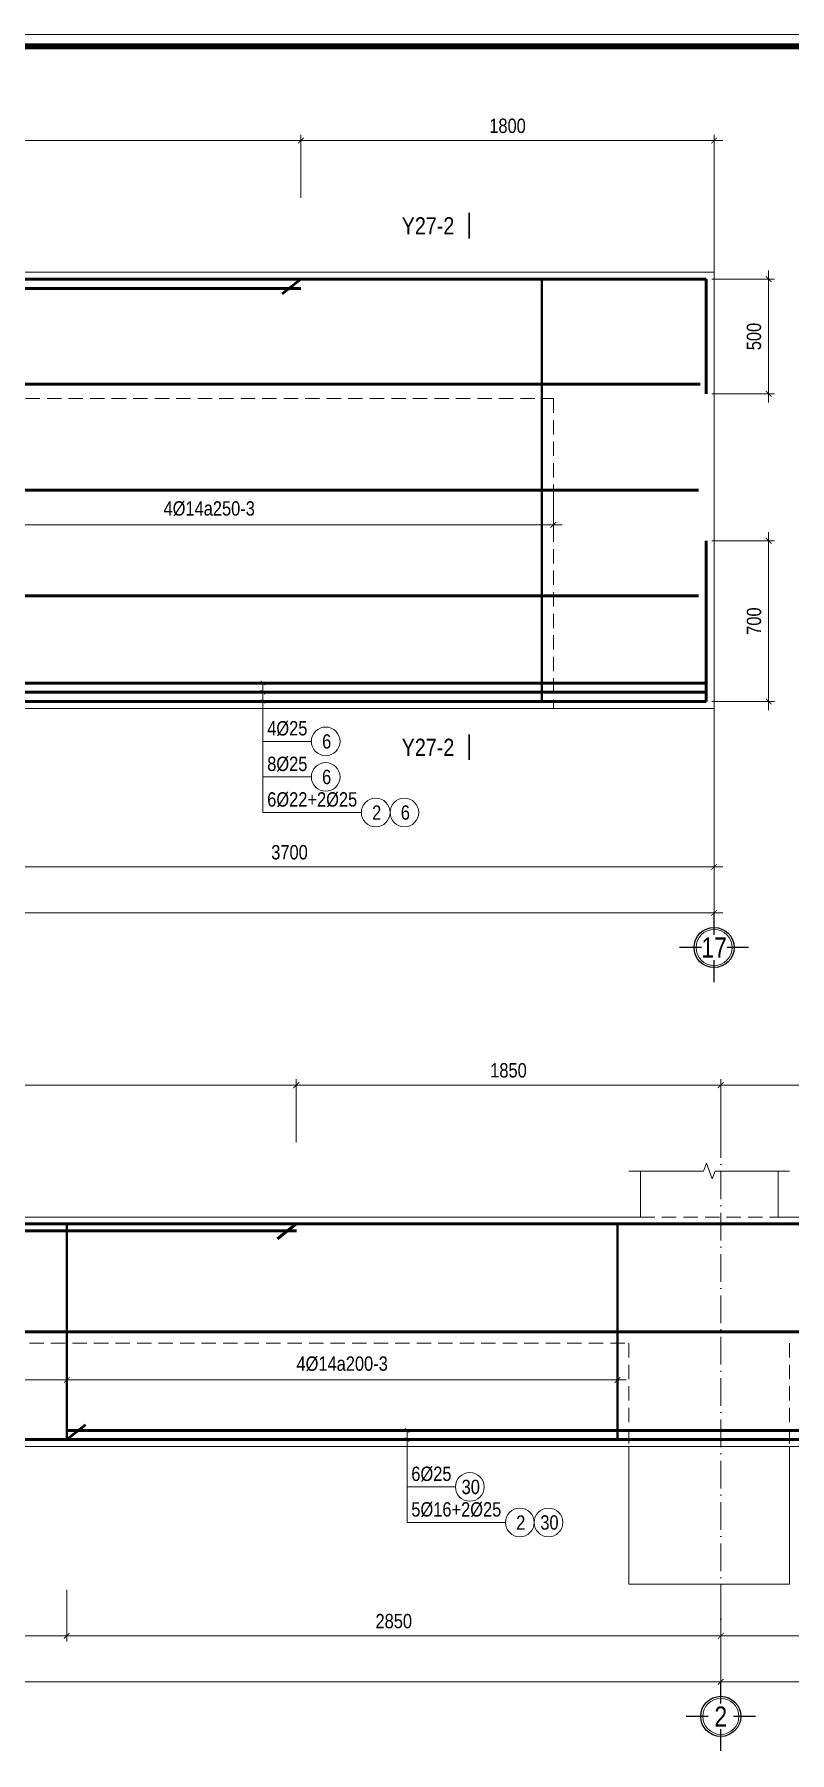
# Model space of a CAD drawing. Header units: millimetres. Extents: x 3014920 to 3563667, y -1638653 to -1356471.
# Drawn here: x 3354729 to 3358020, y -1613551 to -1606064 of the extents above; entities that cross this region are included whole.
import ezdxf
from ezdxf.enums import TextEntityAlignment as Align
from ezdxf.xclip import XClip

# ---------------------------------------------------------------- set-up
doc = ezdxf.new("R2010")
doc.units = ezdxf.units.MM
doc.header["$MEASUREMENT"] = 0
doc.header["$XCLIPFRAME"] = 0
doc.header["$PDMODE"] = 2
for name, pattern in [('6 TANG DIEN HINH 14-15$0$ACAD_ISO10W100', [18, 12, -3, 0, -3]), ('ACAD_ISO04W100', [30, 24, -3, 0, -3]), ('HIDDEN', [0.375, 0.25, -0.125])]:
    doc.linetypes.add(name, pattern=pattern)
doc.layers.get('0').update_dxf_attribs({"lineweight": 9})
doc.layers.get('Defpoints').update_dxf_attribs({"color": 10, "lineweight": 0})
for name, color, linetype, lineweight in [('2', 2, 'Continuous', 20), ('CDAI', 21, 'Continuous', 40), ('CTHEP', 50, 'Continuous', 50), ('DBAO', 90, 'Continuous', 13), ('DGIONG', 130, 'Continuous', 13), ('DMo', 9, 'HIDDEN', 9), ('KTH', 154, 'Continuous', 9), ('Net khuat', 8, 'HIDDEN', 13), ('TEXT', 7, 'Continuous', 15), ('TRUC', 251, 'ACAD_ISO04W100', 9)]:
    doc.layers.add(name, color=color, linetype=linetype, lineweight=lineweight)
doc.layers.add('8', color=8, linetype='Continuous')
doc.styles.add('HELVECONDENSE', font='VHELVCN_0.TTF')
doc.styles.add('Star-HelCon', font='VHELVCN_0.TTF')
doc.styles.add('TTP-HelCon', font='VHELVCN_0.TTF')
doc.styles.add('VNI-HELVE-CONDENSE', font='VHELVCN_0.TTF')
doc.dimstyles.new('kc-25', dxfattribs={"dimtxt": 62.5, "dimasz": 20, "dimexe": 20, "dimexo": 50, "dimgap": 25, "dimtad": 3, "dimdec": 0, "dimzin": 0, "dimdsep": 46, "dimtxsty": 'VNI-HELVE-CONDENSE', "dimblk": 'DIM', "dimcen": 2.5, "dimclrd": 256, "dimclre": 154, "dimclrt": 7, "dimaunit": 1, "dimadec": 0, "dimazin": 0, "dimtfac": 1, "dimtdec": 0, "dimtix": 1, "dimtmove": 0, "dimatfit": 3, "dimldrblk": 'DOT', "dimfxl": 1, "dimtolj": 1, "dimtzin": 0, "dimarcsym": 0})
doc.dimstyles.new('TTP-25', dxfattribs={"dimscale": 25, "dimtxt": 2.5, "dimasz": 1, "dimexe": 1, "dimexo": 1, "dimgap": 0.09, "dimtad": 0, "dimdec": 4, "dimrnd": 1, "dimzin": 9, "dimdsep": 46, "dimtxsty": 'TTP-HelCon', "dimblk": 'ARCHTICK', "dimcen": 0.09, "dimdle": 1.5, "dimclrd": 256, "dimclre": 256, "dimclrt": 7, "dimadec": 0, "dimazin": 0, "dimtfac": 1, "dimtdec": 4, "dimtmove": 0, "dimatfit": 3, "dimldrblk": 'ARCHTICK', "dimfxl": 1, "dimtvp": 1, "dimtolj": 1, "dimtzin": 0, "dimarcsym": 0})

# ---------------------------------------------------------------- blocks, each defined once
blk = doc.blocks.new('2Y-24')
at = {"layer": 'CTHEP'}
for p, q in [((59365.00001, -500), (1530.00001, -500)), ((1530.00001, -970), (59445.00001, -970))]:
    blk.add_line(p, q, dxfattribs=at)
blk.add_lwpolyline([(1570.00001, -229.99859), (1570.00001, -30), (59445.00001, -30), (59445.00001, -229.56756)], dxfattribs=at)
blk = doc.blocks.new('_ArchTick')
at = {"color": 0, "linetype": 'ByBlock', "const_width": 0.15}
blk.add_lwpolyline([(-0.5, -0.5), (0.5, 0.5)], dxfattribs=at)
blk = doc.blocks.new('*D1484')
at = {"layer": 'Defpoints', "color": 0, "transparency": 16777216}
for p in [(0, -2366.2), (10450, -2366.2), (10450, -2791.2)]:
    blk.add_point(p, dxfattribs=at)
at = {"layer": 'KTH', "lineweight": -2, "transparency": 16777216}
for p, q in [((0, -2391.2), (0, -2816.2)), ((10450, -2391.2), (10450, -2816.2)), ((-37.5, -2791.2), (10487.5, -2791.2))]:
    blk.add_line(p, q, dxfattribs=at)
at = {"layer": 'KTH', "lineweight": -2, "transparency": 16777216, "xscale": 25, "yscale": 25, "zscale": 25, "rotation": 180}
blk.add_blockref('_ArchTick', (0, -2791.2), dxfattribs=at)
at = {"layer": 'KTH', "lineweight": -2, "transparency": 16777216, "xscale": 25, "yscale": 25, "zscale": 25}
blk.add_blockref('_ArchTick', (10450, -2791.2), dxfattribs=at)
at = {"layer": 'KTH', "color": 7, "transparency": 16777216, "insert": (5225, -2727.4), "char_height": 62.5, "attachment_point": 5, "style": 'TTP-HelCon'}
blk.add_mtext('\\A1;10450', dxfattribs=at)
blk = doc.blocks.new('*D1486')
at = {"layer": 'Defpoints', "color": 0, "transparency": 16777216}
for p in [(6750, -2366.2), (10450, -2366.2), (6750, -2591.2)]:
    blk.add_point(p, dxfattribs=at)
at = {"layer": 'KTH', "lineweight": -2, "transparency": 16777216}
for p, q in [((6750, -2391.2), (6750, -2616.2)), ((10450, -2391.2), (10450, -2616.2)), ((10487.5, -2591.2), (6712.5, -2591.2))]:
    blk.add_line(p, q, dxfattribs=at)
at = {"layer": 'KTH', "lineweight": -2, "transparency": 16777216, "xscale": 25, "yscale": 25, "zscale": 25, "rotation": 180}
blk.add_blockref('_ArchTick', (6750, -2591.2), dxfattribs=at)
at = {"layer": 'KTH', "lineweight": -2, "transparency": 16777216, "xscale": 25, "yscale": 25, "zscale": 25}
blk.add_blockref('_ArchTick', (10450, -2591.2), dxfattribs=at)
at = {"layer": 'KTH', "color": 7, "transparency": 16777216, "insert": (8600, -2527.4), "char_height": 62.5, "attachment_point": 5, "style": 'TTP-HelCon'}
blk.add_mtext('\\A1;3700', dxfattribs=at)
blk = doc.blocks.new('*D1487')
at = {"layer": 'Defpoints', "color": 0, "transparency": 16777216}
for p in [(6750, -950), (9750, -924.3), (6750, -1100)]:
    blk.add_point(p, dxfattribs=at)
at = {"layer": 'KTH', "lineweight": -2, "transparency": 16777216}
for p, q in [((9750, -949.3), (9750, -1125)), ((6750, -975), (6750, -1125)), ((9787.5, -1100), (6712.5, -1100))]:
    blk.add_line(p, q, dxfattribs=at)
at = {"layer": 'KTH', "lineweight": -2, "transparency": 16777216, "xscale": 25, "yscale": 25, "zscale": 25, "rotation": 180}
blk.add_blockref('_ArchTick', (6750, -1100), dxfattribs=at)
at = {"layer": 'KTH', "lineweight": -2, "transparency": 16777216, "xscale": 25, "yscale": 25, "zscale": 25}
blk.add_blockref('_ArchTick', (9750, -1100), dxfattribs=at)
at = {"layer": 'KTH', "color": 7, "transparency": 16777216, "insert": (8250, -1030.1), "char_height": 62.5, "attachment_point": 5, "style": 'TTP-HelCon'}
blk.add_mtext('\\A1;4Þ14a250-3', dxfattribs=at)
blk = doc.blocks.new('DIM')
h = blk.add_hatch(color=1)
h.paths.add_polyline_path([(0.49, 0.29, 1), (0.29, 0.49), (-0.19, 0), (0.19, 0)])
h.paths.add_polyline_path([(0.19, 0), (-0.19, 0), (-0.49, -0.29, 1), (-0.29, -0.49)])
at = {"color": 9}
for p, q in [((-0.19, 0), (-1.5, 0)), ((0.19, 0), (1.5, 0))]:
    blk.add_line(p, q, dxfattribs=at)
at = {"color": 1}
for p, q in [((-0.49, -0.29), (0.29, 0.49)), ((-0.29, -0.49), (0.49, 0.29)), ((-0.19, 0), (0.19, 0))]:
    blk.add_line(p, q, dxfattribs=at)
blk.add_arc((-0.39, -0.39), 0.138, 135, 315, dxfattribs=at)
blk = doc.blocks.new('*D1474')
at = {"layer": 'Defpoints', "color": 0, "transparency": 16777216}
for p in [(10450, 574), (8650, 300), (10450, 300)]:
    blk.add_point(p, dxfattribs=at)
at = {"layer": 'KTH', "lineweight": -2, "transparency": 16777216}
for p, q in [((8650, 325), (8650, 599)), ((10450, 325), (10450, 599)), ((8612.5, 574), (10487.5, 574))]:
    blk.add_line(p, q, dxfattribs=at)
at = {"layer": 'KTH', "lineweight": -2, "transparency": 16777216, "xscale": 25, "yscale": 25, "zscale": 25, "rotation": 180}
blk.add_blockref('_ArchTick', (8650, 574), dxfattribs=at)
at = {"layer": 'KTH', "lineweight": -2, "transparency": 16777216, "xscale": 25, "yscale": 25, "zscale": 25}
blk.add_blockref('_ArchTick', (10450, 574), dxfattribs=at)
at = {"layer": 'KTH', "color": 7, "transparency": 16777216, "insert": (9550, 637.8), "char_height": 62.5, "attachment_point": 5, "style": 'TTP-HelCon'}
blk.add_mtext('\\A1;1800', dxfattribs=at)
blk = doc.blocks.new('*D1475')
at = {"layer": 'Defpoints', "color": 0, "transparency": 16777216}
for p in [(3650, 574), (3650, 300), (8650, 300)]:
    blk.add_point(p, dxfattribs=at)
at = {"layer": 'KTH', "lineweight": -2, "transparency": 16777216}
for p, q in [((3650, 325), (3650, 599)), ((8650, 325), (8650, 599)), ((8687.5, 574), (3612.5, 574))]:
    blk.add_line(p, q, dxfattribs=at)
at = {"layer": 'KTH', "lineweight": -2, "transparency": 16777216, "xscale": 25, "yscale": 25, "zscale": 25, "rotation": 180}
blk.add_blockref('_ArchTick', (3650, 574), dxfattribs=at)
at = {"layer": 'KTH', "lineweight": -2, "transparency": 16777216, "xscale": 25, "yscale": 25, "zscale": 25}
blk.add_blockref('_ArchTick', (8650, 574), dxfattribs=at)
at = {"layer": 'KTH', "color": 7, "transparency": 16777216, "insert": (6150, 637.8), "char_height": 62.5, "attachment_point": 5, "style": 'TTP-HelCon'}
blk.add_mtext('\\A1;5000', dxfattribs=at)
blk = doc.blocks.new('dau truc')
blk.add_circle((0, 0), 180)
at = {"layer": '8'}
for p, q in [((0, 127), (0, 345)), ((-127, 0), (-345, 0)), ((0, -345), (0, -127)), ((345, 0), (127, 0))]:
    blk.add_line(p, q, dxfattribs=at)
blk.add_circle((0, 0), 200, dxfattribs=at)
at = {"layer": 'TEXT', "style": 'HELVECONDENSE'}
blk.add_attdef('A', text='', height=233, dxfattribs=at).set_placement((0, 0), align=Align.MIDDLE)
blk = doc.blocks.new('MC')
at = {"layer": 'CTHEP', "const_width": 10, "elevation": 0}
blk.add_lwpolyline([(36.4, 150), (36.4, 0)], dxfattribs=at)
at = {"layer": 'TEXT', "style": 'TTP-HelCon'}
blk.add_attdef('A', text='', height=100, dxfattribs=at).set_placement((-50, 25.5), align=Align.RIGHT)
blk = doc.blocks.new('*D1479')
at = {"layer": 'Defpoints', "color": 0, "transparency": 16777216}
for p in [(10415, -29.9), (10415, -529.9), (10687.8, -529.9)]:
    blk.add_point(p, dxfattribs=at)
at = {"layer": 'KTH', "lineweight": -2, "transparency": 16777216}
for p, q in [((10687.8, 7.6), (10687.8, -567.4)), ((10440, -29.9), (10712.8, -29.9)), ((10440, -529.9), (10712.8, -529.9))]:
    blk.add_line(p, q, dxfattribs=at)
at = {"layer": 'KTH', "lineweight": -2, "transparency": 16777216, "xscale": 25, "yscale": 25, "zscale": 25}
for p, rotation in [((10687.8, -29.9), 90), ((10687.8, -529.9), 270)]:
    blk.add_blockref('_ArchTick', p, dxfattribs=dict(at, rotation=rotation))
at = {"layer": 'KTH', "color": 7, "transparency": 16777216, "insert": (10624, -279.9), "char_height": 62.5, "attachment_point": 5, "rotation": 90, "style": 'TTP-HelCon'}
blk.add_mtext('\\A1;500', dxfattribs=at)
blk = doc.blocks.new('*D1480')
at = {"layer": 'Defpoints', "color": 0, "transparency": 16777216}
for p in [(10415, -1169.9), (10415, -1869.9), (10687.8, -1869.9)]:
    blk.add_point(p, dxfattribs=at)
at = {"layer": 'KTH', "lineweight": -2, "transparency": 16777216}
for p, q in [((10440, -1169.9), (10712.8, -1169.9)), ((10687.8, -1132.4), (10687.8, -1907.4)), ((10440, -1869.9), (10712.8, -1869.9))]:
    blk.add_line(p, q, dxfattribs=at)
at = {"layer": 'KTH', "lineweight": -2, "transparency": 16777216, "xscale": 25, "yscale": 25, "zscale": 25}
for p, rotation in [((10687.8, -1169.9), 90), ((10687.8, -1869.9), 270)]:
    blk.add_blockref('_ArchTick', p, dxfattribs=dict(at, rotation=rotation))
at = {"layer": 'KTH', "color": 7, "transparency": 16777216, "insert": (10624, -1519.9), "char_height": 62.5, "attachment_point": 5, "rotation": 90, "style": 'TTP-HelCon'}
blk.add_mtext('\\A1;700', dxfattribs=at)
blk = doc.blocks.new('2Y-29')
at = {"layer": 'CTHEP'}
for p, q in [((82396.41101, -489.99841), (8878.4469, -489.99842)), ((82396.41101, -949.99894), (8878.4469, -949.99894)), ((82396.41101, -1409.99947), (8878.4469, -1409.99947))]:
    blk.add_line(p, q, dxfattribs=at)
for points in [[(8854.99241, -529.99859), (8854.99241, -30), (82444.99991, -30)], [(8854.9924, -1870), (54492.90498, -1870)]]:
    blk.add_lwpolyline(points, dxfattribs=at)
at = {"layer": 'DBAO', "linetype": 'Continuous'}
blk.add_line((16899.99991, -1900), (55974.98808, -1900), dxfattribs=at)
at = {"layer": 'DBAO', "linetype": 'Continuous', "flags": 128}
blk.add_lwpolyline([(16899.99991, -2000), (55974.98828, -2000)], dxfattribs=at)
blk = doc.blocks.new('*D1042')
at = {"layer": 'Defpoints', "color": 0, "transparency": 16777216}
for p in [(2727691.3, -2204746.8), (2727691.3, -2205020.8), (2734341.3, -2205020.8)]:
    blk.add_point(p, dxfattribs=at)
at = {"layer": 'KTH', "lineweight": -2, "transparency": 16777216}
for p, q in [((2727691.3, -2204995.8), (2727691.3, -2204721.8)), ((2734341.3, -2204995.8), (2734341.3, -2204721.8)), ((2734378.8, -2204746.8), (2727653.8, -2204746.8))]:
    blk.add_line(p, q, dxfattribs=at)
at = {"layer": 'KTH', "lineweight": -2, "transparency": 16777216, "xscale": 25, "yscale": 25, "zscale": 25, "rotation": 180}
blk.add_blockref('_ArchTick', (2727691.3, -2204746.8), dxfattribs=at)
at = {"layer": 'KTH', "lineweight": -2, "transparency": 16777216, "xscale": 25, "yscale": 25, "zscale": 25}
blk.add_blockref('_ArchTick', (2734341.3, -2204746.8), dxfattribs=at)
at = {"layer": 'KTH', "color": 7, "transparency": 16777216, "insert": (2731016.3, -2204683), "char_height": 62.5, "attachment_point": 5, "style": 'TTP-HelCon'}
blk.add_mtext('\\A1;6650', dxfattribs=at)
blk = doc.blocks.new('*D1044')
at = {"layer": 'Defpoints', "color": 0, "transparency": 16777216}
for p in [(2736191.3, -2204745.9), (2734341.3, -2205019.9), (2736191.3, -2205019.9)]:
    blk.add_point(p, dxfattribs=at)
at = {"layer": 'KTH', "lineweight": -2, "transparency": 16777216}
for p, q in [((2734341.3, -2204994.9), (2734341.3, -2204720.9)), ((2736191.3, -2204994.9), (2736191.3, -2204720.9)), ((2734303.8, -2204745.9), (2736228.8, -2204745.9))]:
    blk.add_line(p, q, dxfattribs=at)
at = {"layer": 'KTH', "lineweight": -2, "transparency": 16777216, "xscale": 25, "yscale": 25, "zscale": 25, "rotation": 180}
blk.add_blockref('_ArchTick', (2734341.3, -2204745.9), dxfattribs=at)
at = {"layer": 'KTH', "lineweight": -2, "transparency": 16777216, "xscale": 25, "yscale": 25, "zscale": 25}
blk.add_blockref('_ArchTick', (2736191.3, -2204745.9), dxfattribs=at)
at = {"layer": 'KTH', "color": 7, "transparency": 16777216, "insert": (2735266.3, -2204682), "char_height": 62.5, "attachment_point": 5, "style": 'TTP-HelCon'}
blk.add_mtext('\\A1;1850', dxfattribs=at)
blk = doc.blocks.new('*D1045')
at = {"layer": 'Defpoints', "color": 0, "transparency": 16777216}
for p in [(2736191.3, -2206920.8), (2728941.3, -2207145.8), (2728941.3, -2207345.8)]:
    blk.add_point(p, dxfattribs=at)
at = {"layer": 'KTH', "lineweight": -2, "transparency": 16777216}
for p, q in [((2736191.3, -2206945.8), (2736191.3, -2207370.8)), ((2728941.3, -2207170.8), (2728941.3, -2207370.8)), ((2736228.8, -2207345.8), (2728903.8, -2207345.8))]:
    blk.add_line(p, q, dxfattribs=at)
at = {"layer": 'KTH', "lineweight": -2, "transparency": 16777216, "xscale": 25, "yscale": 25, "zscale": 25, "rotation": 180}
blk.add_blockref('_ArchTick', (2728941.3, -2207345.8), dxfattribs=at)
at = {"layer": 'KTH', "lineweight": -2, "transparency": 16777216, "xscale": 25, "yscale": 25, "zscale": 25}
blk.add_blockref('_ArchTick', (2736191.3, -2207345.8), dxfattribs=at)
at = {"layer": 'KTH', "color": 7, "transparency": 16777216, "insert": (2732566.3, -2207281.9), "char_height": 62.5, "attachment_point": 5, "style": 'TTP-HelCon'}
blk.add_mtext('\\A1;7250', dxfattribs=at)
blk = doc.blocks.new('*D1046')
at = {"layer": 'Defpoints', "color": 0, "transparency": 16777216}
for p in [(2736191.3, -2206920.8), (2745841.3, -2206920.8), (2745841.3, -2207345.8)]:
    blk.add_point(p, dxfattribs=at)
at = {"layer": 'KTH', "lineweight": -2, "transparency": 16777216}
for p, q in [((2736191.3, -2206945.8), (2736191.3, -2207370.8)), ((2745841.3, -2206945.8), (2745841.3, -2207370.8)), ((2736153.8, -2207345.8), (2745878.8, -2207345.8))]:
    blk.add_line(p, q, dxfattribs=at)
at = {"layer": 'KTH', "lineweight": -2, "transparency": 16777216, "xscale": 25, "yscale": 25, "zscale": 25, "rotation": 180}
blk.add_blockref('_ArchTick', (2736191.3, -2207345.8), dxfattribs=at)
at = {"layer": 'KTH', "lineweight": -2, "transparency": 16777216, "xscale": 25, "yscale": 25, "zscale": 25}
blk.add_blockref('_ArchTick', (2745841.3, -2207345.8), dxfattribs=at)
at = {"layer": 'KTH', "color": 7, "transparency": 16777216, "insert": (2741016.3, -2207281.9), "char_height": 62.5, "attachment_point": 5, "style": 'TTP-HelCon'}
blk.add_mtext('\\A1;9650', dxfattribs=at)
blk = doc.blocks.new('*D1048')
at = {"layer": 'Defpoints', "color": 0, "transparency": 16777216}
for p in [(2728591.3, -2206920.8), (2733341.3, -2206920.8), (2733341.3, -2207145.8)]:
    blk.add_point(p, dxfattribs=at)
at = {"layer": 'KTH', "lineweight": -2, "transparency": 16777216}
for p, q in [((2728591.3, -2206945.8), (2728591.3, -2207170.8)), ((2733341.3, -2206945.8), (2733341.3, -2207170.8)), ((2728553.8, -2207145.8), (2733378.8, -2207145.8))]:
    blk.add_line(p, q, dxfattribs=at)
at = {"layer": 'KTH', "lineweight": -2, "transparency": 16777216, "xscale": 25, "yscale": 25, "zscale": 25, "rotation": 180}
blk.add_blockref('_ArchTick', (2728591.3, -2207145.8), dxfattribs=at)
at = {"layer": 'KTH', "lineweight": -2, "transparency": 16777216, "xscale": 25, "yscale": 25, "zscale": 25}
blk.add_blockref('_ArchTick', (2733341.3, -2207145.8), dxfattribs=at)
at = {"layer": 'KTH', "color": 7, "transparency": 16777216, "insert": (2730966.3, -2207082), "char_height": 62.5, "attachment_point": 5, "style": 'TTP-HelCon'}
blk.add_mtext('\\A1;4750', dxfattribs=at)
blk = doc.blocks.new('*D1052')
at = {"layer": 'Defpoints', "color": 0, "transparency": 16777216}
for p in [(2728591.3, -2205854.3), (2733341.3, -2205854.3), (2733341.3, -2206030.7)]:
    blk.add_point(p, dxfattribs=at)
at = {"layer": 'KTH', "lineweight": -2, "transparency": 16777216}
for p, q in [((2728591.3, -2205879.3), (2728591.3, -2206055.7)), ((2733341.3, -2205879.3), (2733341.3, -2206055.7)), ((2728553.8, -2206030.7), (2733378.8, -2206030.7))]:
    blk.add_line(p, q, dxfattribs=at)
at = {"layer": 'KTH', "lineweight": -2, "transparency": 16777216, "xscale": 25, "yscale": 25, "zscale": 25, "rotation": 180}
blk.add_blockref('_ArchTick', (2728591.3, -2206030.7), dxfattribs=at)
at = {"layer": 'KTH', "lineweight": -2, "transparency": 16777216, "xscale": 25, "yscale": 25, "zscale": 25}
blk.add_blockref('_ArchTick', (2733341.3, -2206030.7), dxfattribs=at)
at = {"layer": 'KTH', "color": 7, "transparency": 16777216, "insert": (2730966.3, -2205960.8), "char_height": 62.5, "attachment_point": 5, "style": 'TTP-HelCon'}
blk.add_mtext('\\A1;4Þ14a300-3', dxfattribs=at)
blk = doc.blocks.new('*D1055')
at = {"layer": 'Defpoints', "color": 0, "transparency": 16777216}
for p in [(2733341.3, -2206920.8), (2736191.3, -2206920.8), (2733341.3, -2207145.8)]:
    blk.add_point(p, dxfattribs=at)
at = {"layer": 'KTH', "lineweight": -2, "transparency": 16777216}
for p, q in [((2733341.3, -2206945.8), (2733341.3, -2207170.8)), ((2736191.3, -2206945.8), (2736191.3, -2207170.8)), ((2736228.8, -2207145.8), (2733303.8, -2207145.8))]:
    blk.add_line(p, q, dxfattribs=at)
at = {"layer": 'KTH', "lineweight": -2, "transparency": 16777216, "xscale": 25, "yscale": 25, "zscale": 25, "rotation": 180}
blk.add_blockref('_ArchTick', (2733341.3, -2207145.8), dxfattribs=at)
at = {"layer": 'KTH', "lineweight": -2, "transparency": 16777216, "xscale": 25, "yscale": 25, "zscale": 25}
blk.add_blockref('_ArchTick', (2736191.3, -2207145.8), dxfattribs=at)
at = {"layer": 'KTH', "color": 7, "transparency": 16777216, "insert": (2734766.3, -2207082), "char_height": 62.5, "attachment_point": 5, "style": 'TTP-HelCon'}
blk.add_mtext('\\A1;2850', dxfattribs=at)
blk = doc.blocks.new('*D1056')
at = {"layer": 'Defpoints', "color": 0, "transparency": 16777216}
for p in [(2733341.3, -2205854.3), (2735741.3, -2205854.3), (2733341.3, -2206030.7)]:
    blk.add_point(p, dxfattribs=at)
at = {"layer": 'KTH', "lineweight": -2, "transparency": 16777216}
for p, q in [((2733341.3, -2205879.3), (2733341.3, -2206055.7)), ((2735741.3, -2205879.3), (2735741.3, -2206055.7)), ((2735778.8, -2206030.7), (2733303.8, -2206030.7))]:
    blk.add_line(p, q, dxfattribs=at)
at = {"layer": 'KTH', "lineweight": -2, "transparency": 16777216, "xscale": 25, "yscale": 25, "zscale": 25, "rotation": 180}
blk.add_blockref('_ArchTick', (2733341.3, -2206030.7), dxfattribs=at)
at = {"layer": 'KTH', "lineweight": -2, "transparency": 16777216, "xscale": 25, "yscale": 25, "zscale": 25}
blk.add_blockref('_ArchTick', (2735741.3, -2206030.7), dxfattribs=at)
at = {"layer": 'KTH', "color": 7, "transparency": 16777216, "insert": (2734541.3, -2205960.8), "char_height": 62.5, "attachment_point": 5, "style": 'TTP-HelCon'}
blk.add_mtext('\\A1;4Þ14a200-3', dxfattribs=at)
blk = doc.blocks.new('*D1060')
at = {"layer": 'Defpoints', "color": 0, "transparency": 16777216}
for p in [(2736191.3, -2204745.9), (2736191.3, -2205019.9), (2738141.8, -2205019.9)]:
    blk.add_point(p, dxfattribs=at)
at = {"layer": 'KTH', "lineweight": -2, "transparency": 16777216}
for p, q in [((2736191.3, -2204994.9), (2736191.3, -2204720.9)), ((2738141.8, -2204994.9), (2738141.8, -2204720.9)), ((2738179.3, -2204745.9), (2736153.8, -2204745.9))]:
    blk.add_line(p, q, dxfattribs=at)
at = {"layer": 'KTH', "lineweight": -2, "transparency": 16777216, "xscale": 25, "yscale": 25, "zscale": 25, "rotation": 180}
blk.add_blockref('_ArchTick', (2736191.3, -2204745.9), dxfattribs=at)
at = {"layer": 'KTH', "lineweight": -2, "transparency": 16777216, "xscale": 25, "yscale": 25, "zscale": 25}
blk.add_blockref('_ArchTick', (2738141.8, -2204745.9), dxfattribs=at)
at = {"layer": 'KTH', "color": 7, "transparency": 16777216, "insert": (2737166.6, -2204682), "char_height": 62.5, "attachment_point": 5, "style": 'TTP-HelCon'}
blk.add_mtext('\\A1;1950', dxfattribs=at)
blk = doc.blocks.new('*D1062')
at = {"layer": 'Defpoints', "color": 0, "transparency": 16777216}
for p in [(2736191.3, -2206920.8), (2739141.3, -2206920.8), (2736191.3, -2207145.8)]:
    blk.add_point(p, dxfattribs=at)
at = {"layer": 'KTH', "lineweight": -2, "transparency": 16777216}
for p, q in [((2736191.3, -2206945.8), (2736191.3, -2207170.8)), ((2739141.3, -2206945.8), (2739141.3, -2207170.8)), ((2739178.8, -2207145.8), (2736153.8, -2207145.8))]:
    blk.add_line(p, q, dxfattribs=at)
at = {"layer": 'KTH', "lineweight": -2, "transparency": 16777216, "xscale": 25, "yscale": 25, "zscale": 25, "rotation": 180}
blk.add_blockref('_ArchTick', (2736191.3, -2207145.8), dxfattribs=at)
at = {"layer": 'KTH', "lineweight": -2, "transparency": 16777216, "xscale": 25, "yscale": 25, "zscale": 25}
blk.add_blockref('_ArchTick', (2739141.3, -2207145.8), dxfattribs=at)
at = {"layer": 'KTH', "color": 7, "transparency": 16777216, "insert": (2737666.3, -2207082), "char_height": 62.5, "attachment_point": 5, "style": 'TTP-HelCon'}
blk.add_mtext('\\A1;2950', dxfattribs=at)
blk = doc.blocks.new('CHG_XX_Khung ten')
blk.add_lwpolyline([(15, 579), (826, 579), (826, 15), (15, 15)], close=True)
at = {"color": 4, "linetype": 'Continuous', "const_width": 1}
blk.add_lwpolyline([(17, 577), (824, 577), (824, 17), (17, 17)], close=True, dxfattribs=at)
blk = doc.blocks.new('2Y-27')
at = {"layer": 'CDAI', "elevation": 0}
blk.add_lwpolyline([(9699.98081, -30), (9699.98081, -1870)], dxfattribs=at)
at = {"layer": 'CTHEP'}
for p, q in [((42.89008, -30), (10415, -30)), ((8568.56367, -94.5255), (8649.98956, -30)), ((10415, -30), (10415, -529.94345)), ((10389.63497, -487.13511), (105.44358, -487.13511)), ((10381.7565, -950), (105.44358, -950)), ((10415, -1870), (10415, -1169.94345)), ((10381.7565, -1410), (105.44358, -1410)), ((58.80946, -1870), (10415, -1870))]:
    blk.add_line(p, q, dxfattribs=at)
for points in [[(3649.99119, -70), (8649.98956, -70)], [(6749.99117, -1789.99999), (10415, -1789.99999)], [(6749.99117, -1830), (10415, -1830)]]:
    blk.add_lwpolyline(points, dxfattribs=at)
at = {"layer": 'DBAO', "linetype": 'Continuous'}
for p in [(2549.99119, 0), (10449.99117, -1900), (10449.99119, 0)]:
    blk.add_line(p, (10450, 0), dxfattribs=at)
at = {"layer": 'DBAO', "linetype": 'Continuous', "flags": 128}
blk.add_lwpolyline([(10449.99117, -1900), (-0.00883, -1900), (-0.00883, 0)], dxfattribs=at)
at = {"layer": 'DGIONG'}
for centre in [(8757.6823, -2043.93133), (8757.68226, -2198.91234), (8975.57176, -2353.89334), (9100.57176, -2353.89334)]:
    blk.add_circle(centre, 62.5, dxfattribs=at)
at = {"layer": 'Net khuat', "ltscale": 250}
for p, q in [((7899.99248, 0), (7899.99998, 0)), ((10449.98367, 0), (10449.99117, 0)), ((699.98956, -549.96736), (9749.98956, -549.98529)), ((9749.98956, -549.98529), (9749.98956, -1900)), ((10449.99117, -549.98684), (10449.99697, -549.98684)), ((10449.99117, -549.98684), (10449.99117, -1900))]:
    blk.add_line(p, q, dxfattribs=at)
at = {"layer": 'TRUC', "linetype": '6 TANG DIEN HINH 14-15$0$ACAD_ISO10W100', "ltscale": 1250}
blk.add_lwpolyline([(10449.99117, 378.27092), (10449.99117, -2838.84267)], dxfattribs=at)
ref = blk.add_blockref('MC', (9355.58282, 259.15256), dxfattribs=dict(xscale=-0.75, yscale=0.75, zscale=0.75, rotation=180))
ref.add_attrib('A', 'Y27-2', dxfattribs={"layer": 'TEXT', "height": 75, "style": 'TTP-HelCon'}).set_placement((9318.08282, 165.02212), align=Align.RIGHT)
ref = blk.add_blockref('MC', (9355.58282, -2013.11233), dxfattribs=dict(xscale=-0.75, yscale=0.75, zscale=0.75, rotation=180))
ref.add_attrib('A', 'Y27-2', dxfattribs={"layer": 'TEXT', "height": 75, "style": 'TTP-HelCon'}).set_placement((9318.08282, -2107.24276), align=Align.RIGHT)
at = {"layer": '2', "ltscale": 300}
ref = blk.add_blockref('dau truc', (10449.99117, -2942.06577), dxfattribs=dict(at, xscale=0.436713129747659, yscale=0.436713129747659, zscale=0.436713129747659))
ref.add_attrib('A', '17', dxfattribs={"layer": 'TEXT', "height": 87.5, "style": 'HELVECONDENSE'}).set_placement((10449.99117, -2942.06577), align=Align.MIDDLE)
at = {"layer": 'TEXT', "style": 'TTP-HelCon'}
for s, p in [('4Þ25', (8502.76392, -2018.07839, 0)), ('8Þ25', (8502.76389, -2173.05939, 0)), ('6Þ22+2Þ25', (8502.76389, -2328.04039, 0))]:
    blk.add_text(s, height=62.5, dxfattribs=at).set_placement(p)
at = {"layer": 'TEXT', "style": 'Star-HelCon'}
for s, p in [('6', (8761.84897, -2043.93133)), ('6', (8761.84893, -2198.91234)), ('2', (8979.73843, -2353.89334)), ('6', (9104.73843, -2353.89334))]:
    blk.add_text(s, height=62.5, dxfattribs=at).set_placement(p, align=Align.MIDDLE)
at = {"layer": 'KTH'}
dim = blk.add_linear_dim(base=(3649.99119, 574.00461), p1=(8649.98956, 300), p2=(3649.99119, 300), dimstyle='TTP-25', override={"dimtmove": 1}, dxfattribs=at)
dim.commit()
dim.dimension.update_dxf_attribs({"geometry": '*D1475', "text_midpoint": (6149.99038, 637.83794)})
for base, p1, p2, picture, middle in [((10449.99117, 574.00461), (8649.98956, 300), (10449.99117, 300), '*D1474', (9549.99037, 637.83794)), ((10449.99117, -2791.20124), (-0.00883, -2366.2455), (10449.99117, -2366.2455), '*D1484', (5224.99117, -2727.36791)), ((6749.99117, -2591.2455), (10449.99117, -2366.2455), (6749.99117, -2366.2455), '*D1486', (8599.99117, -2527.41217))]:
    dim = blk.add_linear_dim(base=base, p1=p1, p2=p2, angle=180, dimstyle='TTP-25', override={"dimtmove": 1}, dxfattribs=at)
    dim.commit()
    dim.dimension.update_dxf_attribs({"geometry": picture, "text_midpoint": middle})
at = {"layer": 'KTH', "color": 5}
for base, p1, p2, picture, middle in [((10687.83353, -529.94345), (10415, -29.94345), (10415, -529.94345), '*D1479', (10624.00019, -279.94345)), ((10687.83353, -1869.94345), (10415, -1169.94345), (10415, -1869.94345), '*D1480', (10624.00019, -1519.94345))]:
    dim = blk.add_linear_dim(base=base, p1=p1, p2=p2, angle=90, dimstyle='TTP-25', dxfattribs=at)
    dim.commit()
    dim.dimension.update_dxf_attribs({"geometry": picture, "text_midpoint": middle})
at = {"layer": 'KTH'}
dim = blk.add_linear_dim(base=(6749.99117, -1100), p1=(9749.98956, -924.2705), p2=(6749.99117, -950), angle=180, text='4Þ14a250-3', dimstyle='TTP-25', override={"dimtmove": 1}, dxfattribs=at)
dim.commit()
dim.dimension.update_dxf_attribs({"geometry": '*D1487', "text_midpoint": (8249.99037, -1030.08334)})
at = {"layer": 'DGIONG'}
for points in [[(8484.252, -1790), (8484.25189, -2043.93133), (8695.1823, -2043.93133)], [(8484.25201, -1830), (8484.25186, -2198.91234), (8695.18226, -2198.91234)], [(8484.25197, -1870), (8484.25186, -2353.89334), (8913.07176, -2353.89334)]]:
    blk.add_leader(points, dimstyle='kc-25', override={"dimtad": 0, "dimldrblk": 'ArchTick', "dimfxl": 100, "dimarcsym": 1}, dxfattribs=at)
blk = doc.blocks.new('2Y-28')
at = {"layer": 'CDAI', "elevation": 0}
blk.add_lwpolyline([(2733341.31386, -2205350.81304), (2733341.31386, -2206290.81305)], dxfattribs=at)
at = {"layer": 'CDAI'}
blk.add_lwpolyline([(2735741.31386, -2205350.82041), (2735741.31386, -2206290.82041)], dxfattribs=at)
at = {"layer": 'CTHEP'}
for p, q in [((2734259.88635, -2205415.33855), (2734341.31224, -2205350.81305)), ((2756960.31386, -2205821.14638), (2725641.30636, -2205821.14638)), ((2733422.73975, -2206226.28754), (2733341.31386, -2206290.81304))]:
    blk.add_line(p, q, dxfattribs=at)
at = {"layer": 'CTHEP', "elevation": 0}
for points in [[(2725588.51871, -2205550.81305), (2725588.51871, -2205350.81305), (2756961.31386, -2205350.81305), (2756961.31386, -2205580.81305)], [(2727691.08208, -2205380.81305), (2734341.98978, -2205380.81305)], [(2725588.51871, -2205690.81305), (2725588.51871, -2206290.81305), (2756961.31386, -2206290.81304), (2756961.31386, -2205630.81304)], [(2733341.31386, -2206250.81305), (2739141.31386, -2206250.81305)]]:
    blk.add_lwpolyline(points, dxfattribs=at)
at = {"layer": 'DBAO', "linetype": 'Continuous'}
for p, q in [((2735841.31386, -2205120.81305), (2735841.31386, -2205320.81305)), ((2736441.31386, -2205120.81305), (2736441.31386, -2205320.81305)), ((2726191.31386, -2205320.81305), (2735841.31386, -2205320.81305)), ((2736441.31386, -2205320.81305), (2747591.30636, -2205320.81305)), ((2756991.31386, -2206320.81305), (2726241.31386, -2206320.81305)), ((2735791.31386, -2206320.81305), (2735791.31386, -2206920.81305)), ((2736491.31386, -2206920.81305), (2736491.31386, -2206320.81305)), ((2735791.31386, -2206920.81305), (2736491.31386, -2206920.81305))]:
    blk.add_line(p, q, dxfattribs=at)
at = {"layer": 'DGIONG', "linetype": 'Continuous', "elevation": 0, "flags": 128}
blk.add_lwpolyline([(2736491.31386, -2205120.81305), (2736166.31386, -2205120.81305), (2736153.81386, -2205155.15652), (2736128.81386, -2205086.46958), (2736116.31386, -2205120.81305), (2735791.31387, -2205120.81305)], dxfattribs=at)
at = {"layer": 'DGIONG'}
for centre in [(2735097.67181, -2206496.81438), (2735315.56131, -2206651.79539), (2735440.56131, -2206651.79539)]:
    blk.add_circle(centre, 62.5, dxfattribs=at)
at = {"layer": 'Net khuat', "ltscale": 250}
for p, q in [((2735841.31386, -2205320.81305), (2736441.31386, -2205320.81305)), ((2726241.31225, -2205870.78041), (2735791.31386, -2205870.80569)), ((2735791.31386, -2205870.80569), (2735791.31386, -2206320.8204)), ((2736491.31225, -2205870.78041), (2736491.31225, -2206320.81305))]:
    blk.add_line(p, q, dxfattribs=at)
at = {"layer": 'TRUC', "linetype": '6 TANG DIEN HINH 14-15$0$ACAD_ISO10W100', "ltscale": 10, "elevation": 0}
blk.add_lwpolyline([(2736191.31386, -2204942.54213), (2736191.31386, -2207136.77772)], dxfattribs=at)
at = {"layer": '2', "ltscale": 300}
ref = blk.add_blockref('dau truc', (2736191.31386, -2207496.63332), dxfattribs=dict(at, xscale=0.4367131295148283, yscale=0.4367131295148283, zscale=0.4367131295148283))
ref.add_attrib('A', '2', dxfattribs={"layer": 'TEXT', "height": 87.5, "style": 'HELVECONDENSE'}).set_placement((2736191.31386, -2207496.63332), align=Align.MIDDLE)
at = {"layer": 'TEXT', "style": 'TTP-HelCon'}
for s, p in [('6Þ25', (2734842.75343, -2206470.96144, 0)), ('5Þ16+2Þ25', (2734842.75343, -2206625.94244, 0))]:
    blk.add_text(s, height=62.5, dxfattribs=at).set_placement(p)
at = {"layer": 'TEXT', "style": 'Star-HelCon'}
for s, p in [('30', (2735101.83848, -2206496.81438)), ('2', (2735319.72798, -2206651.79539)), ('30', (2735444.72798, -2206651.79539))]:
    blk.add_text(s, height=62.5, dxfattribs=at).set_placement(p, align=Align.MIDDLE)
at = {"layer": 'KTH'}
for base, p1, p2, picture, middle in [((2727691.31225, -2204746.80844), (2734341.31224, -2205020.81305), (2727691.31225, -2205020.81305), '*D1042', (2731016.31224, -2204682.97511)), ((2736191.31386, -2204745.85617), (2738141.78865, -2205019.86077), (2736191.31386, -2205019.86077), '*D1060', (2737166.55125, -2204682.02283)), ((2733341.31386, -2207145.81305), (2728591.31225, -2206920.81305), (2733341.31386, -2206920.81305), '*D1048', (2730966.31305, -2207081.97971)), ((2728941.31548, -2207345.76879), (2736191.31386, -2206920.81305), (2728941.31548, -2207145.81305), '*D1045', (2732566.31467, -2207281.93545))]:
    dim = blk.add_linear_dim(base=base, p1=p1, p2=p2, dimstyle='TTP-25', override={"dimtmove": 1}, dxfattribs=at)
    dim.commit()
    dim.dimension.update_dxf_attribs({"geometry": picture, "text_midpoint": middle})
for base, p1, p2, picture, middle in [((2736191.31386, -2204745.85617), (2734341.31224, -2205019.86077), (2736191.31386, -2205019.86077), '*D1044', (2735266.31305, -2204682.02283)), ((2733341.31386, -2207145.81305), (2736191.31386, -2206920.81305), (2733341.31386, -2206920.81305), '*D1055', (2734766.31386, -2207081.97971)), ((2745841.31386, -2207345.76879), (2736191.31386, -2206920.81305), (2745841.31386, -2206920.81305), '*D1046', (2741016.31386, -2207281.93545)), ((2736191.31386, -2207145.81305), (2739141.31386, -2206920.81305), (2736191.31386, -2206920.81305), '*D1062', (2737666.31386, -2207081.97971))]:
    dim = blk.add_linear_dim(base=base, p1=p1, p2=p2, angle=180, dimstyle='TTP-25', override={"dimtmove": 1}, dxfattribs=at)
    dim.commit()
    dim.dimension.update_dxf_attribs({"geometry": picture, "text_midpoint": middle})
dim = blk.add_linear_dim(base=(2733341.31386, -2206030.73495), p1=(2728591.31225, -2205854.27525), p2=(2733341.31386, -2205854.27525), text='4Þ14a300-3', dimstyle='TTP-25', override={"dimtmove": 1}, dxfattribs=at)
dim.commit()
dim.dimension.update_dxf_attribs({"geometry": '*D1052', "text_midpoint": (2730966.31305, -2205960.81828)})
dim = blk.add_linear_dim(base=(2733341.31386, -2206030.7423), p1=(2735741.31386, -2205854.28261), p2=(2733341.31386, -2205854.27525), angle=180, text='4Þ14a200-3', dimstyle='TTP-25', override={"dimtmove": 1}, dxfattribs=at)
dim.commit()
dim.dimension.update_dxf_attribs({"geometry": '*D1056', "text_midpoint": (2734541.31386, -2205960.82564)})
at = {"layer": 'DGIONG'}
for points in [[(2734824.24176, -2206250.81305), (2734824.2414, -2206496.81438), (2735035.17181, -2206496.81438)], [(2734824.24172, -2206290.81304), (2734824.2414, -2206651.79539), (2735253.06131, -2206651.79539)]]:
    blk.add_leader(points, dimstyle='kc-25', override={"dimtad": 0, "dimldrblk": 'ArchTick', "dimfxl": 100, "dimarcsym": 1}, dxfattribs=at)

msp = doc.modelspace()

# ---------------------------------------------------------------- block references
at = {"layer": 'DGIONG', "color": 5}
ref = msp.add_blockref('2Y-29', (3334899.87616, -1607088.48963), dxfattribs=at)
XClip(ref).set_block_clipping_path([(55032.4026973099, -3744.03577722), (71929.6680758409, 1930.9580064949)])
ref = msp.add_blockref('2Y-29', (3345987.58685, -1611640.84553), dxfattribs=at)
XClip(ref).set_block_clipping_path([(21983.4497472933, -4196.449696447), (39142.7141375514, 893.402555306)])
ref = msp.add_blockref('2Y-29', (3322549.76415, -1611957.77383), dxfattribs=at)
XClip(ref).set_block_clipping_path([(68830.4261572161, -3887.6057525929), (83784.008830192, 855.4057333251)])
at = {"layer": 'DMo'}
ref = msp.add_blockref('2Y-24', (3302482.49342, -1607082.12605), dxfattribs=at)
XClip(ref).set_block_clipping_path([(-728.7185758557, -2535.5682696518), (16482.1045623883, 966.3384744171)])
ref = msp.add_blockref('2Y-27', (3347241.20732, -1607100.62209), dxfattribs=at)
XClip(ref).set_block_clipping_path([(-946.1320181009, -3212.8180724231), (12293.4331551231, 836.6764440909)])
ref = msp.add_blockref('2Y-28', (621529.14361, 594103.82911), dxfattribs=at)
XClip(ref).set_block_clipping_path([(2724755.5466560172, -2207786.9186925623), (2739809.2041140171, -2204511.9140845509)])

# ---------------------------------------------------------------- next in the draw order: block references
at = {"color": 5, "xscale": 25.92478421704392, "yscale": 25.92478421704392, "zscale": 25.92478421704392}
msp.add_blockref('CHG_XX_Khung ten', (3345639.78025, -1621074.38806), dxfattribs=at)

doc.saveas('drawing.dxf')
